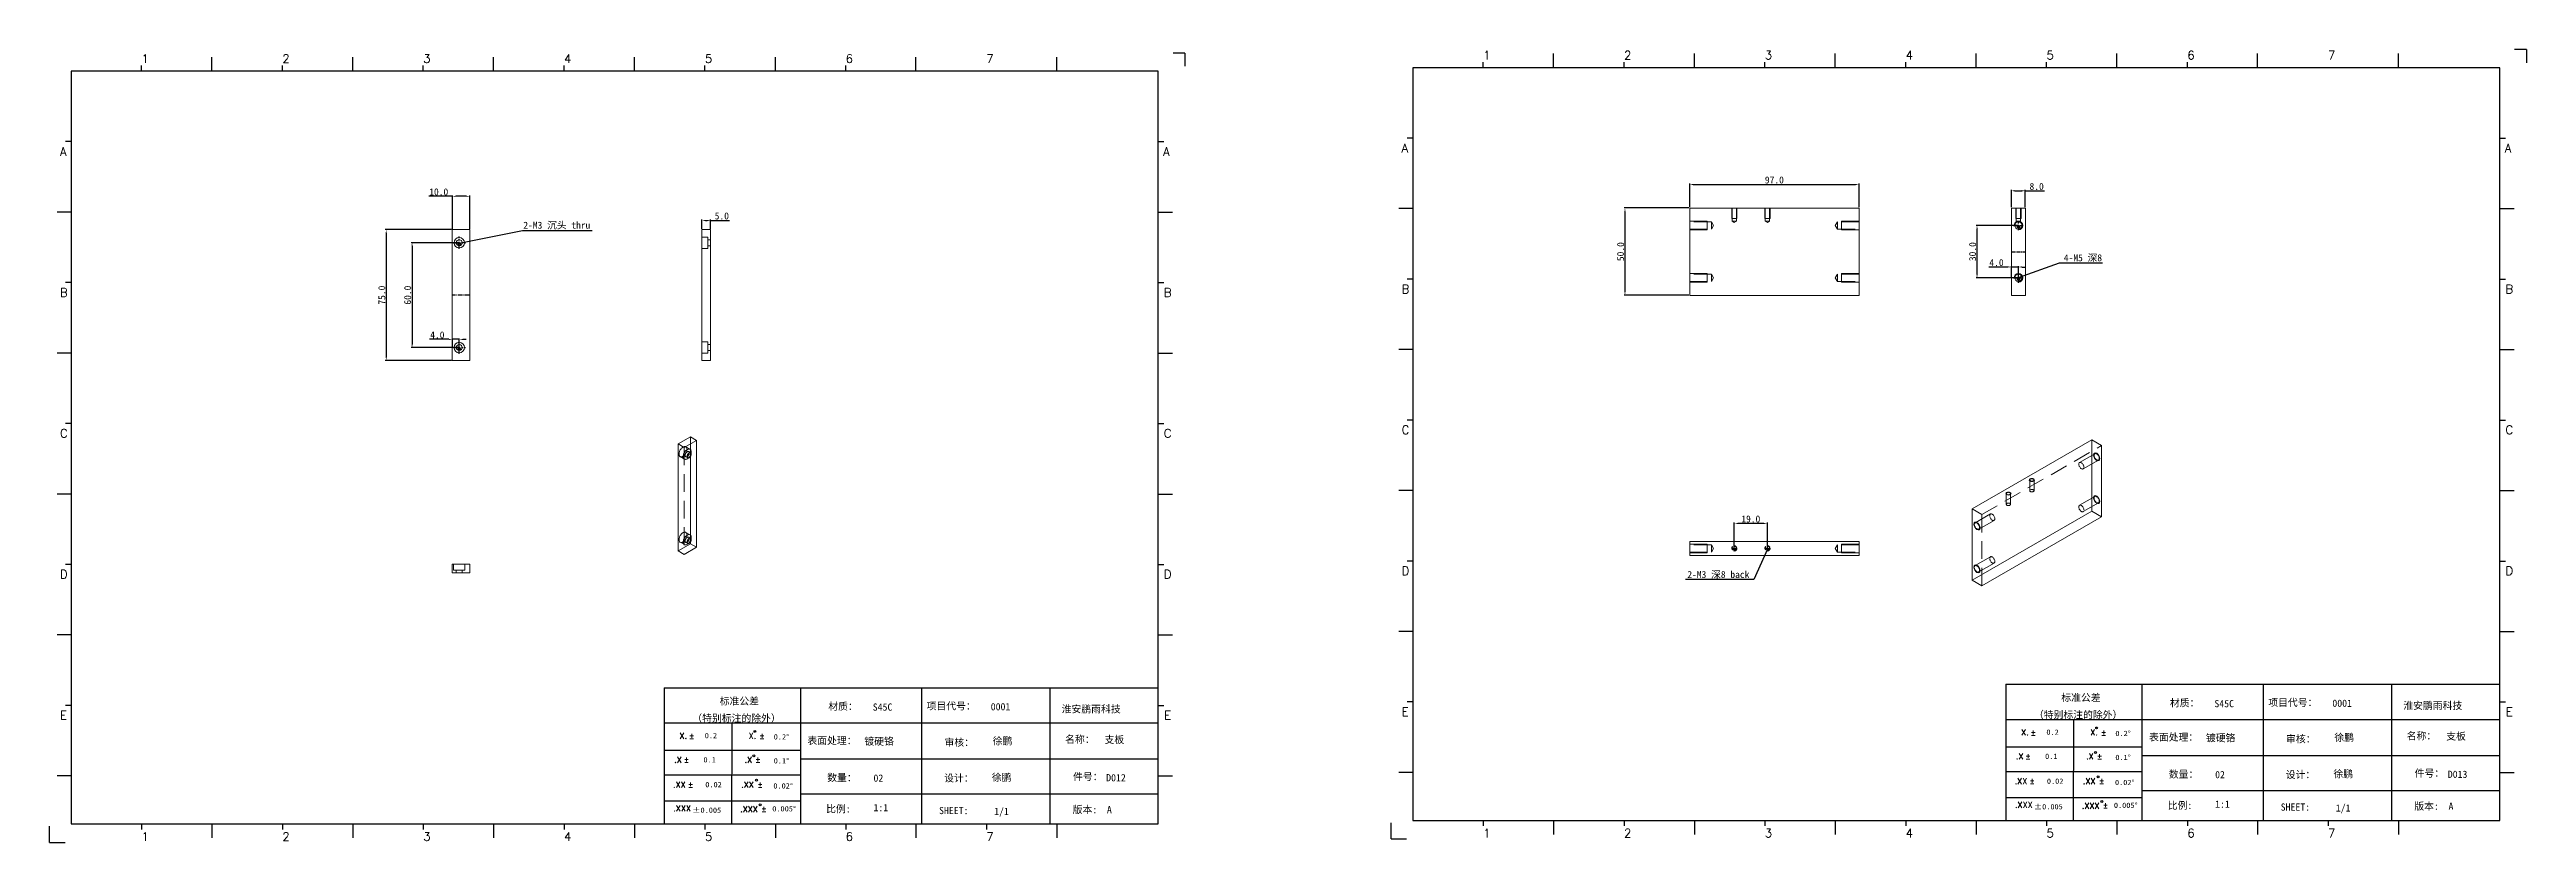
# Model space of a CAD drawing. Extents: x 83 to 30050, y -7164 to 695.
# Drawn here: x 20917 to 22336, y -3793 to -3339 of the extents above; entities that cross this region are included whole.
import ezdxf
from ezdxf.enums import TextEntityAlignment as Align

# ---------------------------------------------------------------- set-up
doc = ezdxf.new("R2010")
doc.units = 0
doc.header["$LTSCALE"] = 8
doc.header["$MEASUREMENT"] = 0
doc.header["$PDSIZE"] = 5
doc.linetypes.add('CENTER', pattern=[2, 1.25, -0.25, 0.25, -0.25])
doc.linetypes.add('HIDDEN', pattern=[1.905, 1.27, -0.635])
doc.layers.get('0').update_dxf_attribs({"linetype": 'CONTINUOUS'})
doc.layers.get('Defpoints').update_dxf_attribs({"linetype": 'CONTINUOUS'})
doc.layers.add('41', color=3, linetype='CONTINUOUS')
doc.layers.add('dim', color=82, linetype='CONTINUOUS', lineweight=9)
doc.layers.add('screw', color=33, linetype='CONTINUOUS', lineweight=13)
doc.styles.add('SIMPLEX', font='SIMPLEX')
doc.styles.get("Standard").update_dxf_attribs({"font": '', "height": 4})
doc.styles.add('TXT', font='txt.shx', dxfattribs={"bigfont": 'gbcbig.shx'})
doc.styles.get('Standard').set_extended_font_data('SimSun')
doc.dimstyles.new('ISO-25', dxfattribs={"dimtxt": 6, "dimasz": 2.5, "dimexe": 1.25, "dimexo": 0.625, "dimtad": 1, "dimdec": 1, "dimzin": 1, "dimdsep": 46, "dimtxsty": 'Standard', "dimcen": 2.5, "dimadec": 0, "dimazin": 0, "dimtm": 1e-09, "dimtfac": 1, "dimtdec": 1, "dimtmove": 0, "dimatfit": 3, "dimfxl": 1, "dimtolj": 1, "dimtzin": 0, "dimarcsym": 0})

# ---------------------------------------------------------------- blocks, each defined once
blk = doc.blocks.new('A$C0BB32EA6')
at = {"layer": '41'}
for p, q in [((615.6, 427.8), (12, 427.8)), ((12, 427.8), (12, 10.3)), ((51.1, 427.8), (51.1, 431)), ((90.2, 427.8), (90.2, 435.7)), ((129.3, 427.8), (129.3, 431)), ((129.3, 427.8), (129.3, 431)), ((129.3, 427.8), (129.3, 431)), ((168.4, 427.8), (168.4, 435.7)), ((168.4, 427.8), (168.4, 435.7)), ((168.4, 427.8), (168.4, 435.7)), ((207.5, 427.8), (207.5, 431)), ((207.5, 427.8), (207.5, 431)), ((246.6, 427.8), (246.6, 435.7)), ((246.6, 427.8), (246.6, 435.7)), ((285.7, 427.8), (285.7, 431)), ((324.8, 427.8), (324.8, 435.7)), ((363.9, 427.8), (363.9, 431)), ((403, 427.8), (403, 435.7)), ((442.1, 427.8), (442.1, 431)), ((481.1, 427.8), (481.1, 435.7)), ((559.3, 427.8), (559.3, 435.7)), ((615.6, 10.3), (615.6, 427.8)), ((12, 388.8), (8.9, 388.8)), ((615.6, 388.8), (618.8, 388.8)), ((12, 349.7), (4.2, 349.7)), ((615.6, 349.7), (623.5, 349.7)), ((12, 310.6), (8.9, 310.6)), ((615.6, 310.6), (618.8, 310.6)), ((12, 271.5), (4.2, 271.5)), ((615.6, 271.5), (623.5, 271.5)), ((12, 232.4), (8.9, 232.4)), ((615.6, 232.4), (618.8, 232.4)), ((12, 193.3), (4.2, 193.3)), ((615.6, 193.3), (623.5, 193.3)), ((12, 154.2), (8.9, 154.2)), ((615.6, 154.2), (618.8, 154.2)), ((12, 115.1), (4.2, 115.1)), ((615.6, 115.1), (623.5, 115.1)), ((341.3, 85.8), (615.6, 85.8)), ((341.3, 85.8), (341.3, 10.3)), ((416.9, 85.8), (416.9, 10.3)), ((484.2, 85.8), (484.2, 10.3)), ((555.4, 85.7), (555.4, 10.2)), ((12, 76), (8.9, 76)), ((615.6, 76), (618.8, 76)), ((615.6, 66.1), (341.3, 66.1)), ((378.9, 10), (379.1, 65.8)), ((341.3, 51.1), (416.9, 51.1)), ((615.6, 46.2), (416.9, 46.2)), ((12, 36.9), (4.2, 36.9)), ((341.3, 37.5), (401.1, 37.5)), ((341.3, 37.5), (416.9, 37.5)), ((615.6, 36.9), (623.5, 36.9)), ((341.3, 23), (401.9, 23)), ((341.3, 23), (401.9, 23)), ((341.3, 23), (401.9, 23)), ((341.3, 23), (401.9, 23)), ((341.3, 23), (401.9, 23)), ((341.3, 23), (416.9, 23)), ((615.6, 26.7), (416.9, 26.7)), ((12, 10.3), (615.6, 10.3)), ((51.1, 10.3), (51.1, 7.2)), ((90.2, 10.3), (90.2, 2.5)), ((129.3, 10.3), (129.3, 7.2)), ((168.4, 10.3), (168.4, 2.5)), ((207.5, 10.3), (207.5, 7.2)), ((246.6, 10.3), (246.6, 2.5)), ((285.7, 10.3), (285.7, 7.2)), ((324.8, 10.3), (324.8, 2.5)), ((326.3, 10.3), (401.9, 10.3)), ((363.9, 10.3), (363.9, 7.2)), ((403, 10.3), (403, 2.5)), ((442.1, 10.3), (442.1, 7.2)), ((481.1, 10.3), (481.1, 2.5)), ((520.2, 10.3), (520.2, 7.2)), ((559.3, 10.3), (559.3, 2.5))]:
    blk.add_line(p, q, dxfattribs=at)
at = {"layer": '41', "linetype": 'Continuous'}
for p, q in [((630.4, 437.9), (623.8, 437.9)), ((630.4, 437.9), (630.4, 430.6)), ((0, 0), (0, 9)), ((0, 0), (8.6, 0))]:
    blk.add_line(p, q, dxfattribs=at)
at = {"layer": '41'}
for centre in [(391.7, 61.6), (391.1, 48), (392.5, 34.5), (394.6, 20.8)]:
    blk.add_circle(centre, 0.516, dxfattribs=at)
at = {"layer": '41', "style": 'SIMPLEX'}
for s, height, p in [('1', 4.69, (51.1, 432.5)), ('2', 4.69, (129.3, 432.5)), ('3', 4.69, (207.5, 432.5)), ('4', 4.69, (285.7, 432.5)), ('5', 4.69, (363.9, 432.5)), ('6', 4.69, (442.1, 432.5)), ('7', 4.69, (520.2, 432.5)), ('A', 4.75, (5.8, 380.9)), ('A', 4.75, (618.3, 380.9)), ('B', 4.75, (5.8, 302.7)), ('B', 4.75, (618.7, 302.7)), ('C', 4.75, (5.8, 224.6)), ('C', 4.75, (618.7, 224.6)), ('D', 4.75, (5.8, 146.4)), ('D', 4.75, (618.7, 146.4)), ('E', 4.75, (5.8, 68.2)), ('E', 4.75, (618.9, 68.2)), ('X.', 3.28, (349.8, 57.5)), ('%%p', 3.28, (355, 57.4)), ('X.', 3.28, (388.2, 57.5)), ('%%p', 3.28, (394.1, 57.4)), ('.X', 3.28, (346.9, 44.2)), ('%%p', 3.28, (352.1, 44.3)), ('.X', 3.28, (385.9, 44.2)), ('%%p', 3.28, (391.8, 44.3)), ('.XX', 3.28, (346.2, 30.4)), ('%%p', 3.28, (354.4, 30.5)), ('.XX', 3.28, (384.1, 30.4)), ('%%p', 3.28, (393, 30.5)), ('.XXX', 3.28, (383.5, 16.8)), ('%%p', 3.28, (395.1, 17)), ('1', 4.69, (51.1, 0.9)), ('2', 4.69, (129.3, 0.9)), ('3', 4.69, (207.5, 0.9)), ('4', 4.69, (285.7, 0.9)), ('5', 4.69, (363.9, 0.9)), ('6', 4.69, (442.1, 0.9)), ('7', 4.69, (520.2, 0.9))]:
    blk.add_text(s, height=height, dxfattribs=at).set_placement(p)
at = {"layer": '41', "linetype": 'Continuous'}
for s, p in [('（特别标注的除外）', (356.9, 66.9)), ('标准公差', (372.1, 76.4)), ('材质：', (432.4, 73.5)), ('项目代号：', (487, 73.7)), ('淮安鹏雨科技', (562, 72)), ('表面处理：', (420.8, 54.5)), ('审核：', (496.9, 53.5)), ('名称：', (563.9, 55.2)), ('数量：', (431.8, 33.9)), ('设计：', (496.7, 33.7)), ('件号：', (568.3, 34.5)), ('比例:', (431.2, 16.6)), ('SHEET:', (493.9, 15.7)), ('1/1', (524.5, 15.2)), ('版本:', (568.1, 16.2))]:
    blk.add_text(s, height=4, dxfattribs=at).set_placement(p)
at = {"layer": '41'}
for s, p in [('0.2', (363.8, 57.8)), ('0.2%%D', (402.1, 57.1)), ('0.1', (363.1, 44.4)), ('0.1%%D', (402.1, 43.8)), ('0.02', (364.1, 30.6)), ('0.02%%D', (401.9, 29.9)), ('0.005%%D', (401.3, 17.2))]:
    blk.add_text(s, height=2.93, dxfattribs=at).set_placement(p)
at = {"layer": '41', "style": 'SIMPLEX'}
blk.add_text('.XXX', height=3.28, dxfattribs=at).set_placement((351.3, 18.9), align=Align.MIDDLE_CENTER)
at = {"layer": '41'}
blk.add_text('%%P0.005', height=2.93, dxfattribs=at).set_placement((364.9, 17.9), align=Align.MIDDLE_CENTER)
at = {"layer": '41', "linetype": 'Continuous'}
for tag, p in [('材质', (457.1, 73.1)), ('代号', (522.6, 73.3)), ('表面处理', (452.4, 54.1)), ('审核', (523.7, 54.3)), ('名称', (585.8, 55)), ('数量', (457.5, 33.7)), ('设计', (523.2, 34.1)), ('件号', (586.7, 33.9)), ('比例', (457.5, 17.3)), ('版本', (587.1, 16.2))]:
    blk.add_attdef(tag, p, '', height=4, dxfattribs=at)
blk = doc.blocks.new('screw_m3_h')
at = {"layer": 'screw', "color": 1, "linetype": 'CENTER', "ltscale": 0.381}
for p, q in [((-3.3, 0), (3.3, 0)), ((0, -3.3), (0, 3.3))]:
    blk.add_line(p, q, dxfattribs=at)
at = {"layer": 'screw', "color": 33, "linetype": 'Continuous'}
for radius in [3, 1.7]:
    blk.add_circle((0, 0), radius, dxfattribs=at)
at = {"layer": 'screw', "color": 6, "linetype": 'Continuous', "style": 'TXT'}
blk.add_text('M3', height=0.9, dxfattribs=at).set_placement((-0.78, -1.2))
blk = doc.blocks.new('*D1080')
at = {"layer": 'Defpoints', "color": 0}
for p in [(21151.5, -3449.6), (21124.4, -3509.6), (21151.5, -3509.6)]:
    blk.add_point(p, dxfattribs=at)
at = {"layer": 'dim', "color": 0, "lineweight": -2}
for p, q in [((21151, -3449.6), (21123.9, -3449.6)), ((21124.4, -3451.6), (21124.4, -3507.6)), ((21151, -3509.6), (21123.9, -3509.6))]:
    blk.add_line(p, q, dxfattribs=at)
at = {"layer": 'dim', "color": 0}
for points in [[(21124.1, -3451.6), (21124.8, -3451.6), (21124.4, -3449.6)], [(21124.1, -3507.6), (21124.8, -3507.6), (21124.4, -3509.6)]]:
    blk.add_solid(points, dxfattribs=at)
at = {"layer": 'dim', "color": 0, "insert": (21121.9, -3479.6), "char_height": 4, "attachment_point": 5, "rotation": 90}
blk.add_mtext('\\A1;60.0', dxfattribs=at)
blk = doc.blocks.new('*D1081')
at = {"layer": 'Defpoints', "color": 0}
for p in [(21147.5, -3442.1), (21109.6, -3517.1), (21147.5, -3517.1)]:
    blk.add_point(p, dxfattribs=at)
at = {"layer": 'dim', "color": 0, "lineweight": -2}
for p, q in [((21147, -3442.1), (21109.1, -3442.1)), ((21109.6, -3444.1), (21109.6, -3515.1)), ((21147, -3517.1), (21109.1, -3517.1))]:
    blk.add_line(p, q, dxfattribs=at)
at = {"layer": 'dim', "color": 0}
for points in [[(21109.3, -3444.1), (21109.9, -3444.1), (21109.6, -3442.1)], [(21109.3, -3515.1), (21109.9, -3515.1), (21109.6, -3517.1)]]:
    blk.add_solid(points, dxfattribs=at)
at = {"layer": 'dim', "color": 0, "insert": (21107.1, -3479.6), "char_height": 4, "attachment_point": 5, "rotation": 90}
blk.add_mtext('\\A1;75.0', dxfattribs=at)
blk = doc.blocks.new('*D1083')
at = {"layer": 'Defpoints', "color": 0}
for p in [(21147.5, -3423), (21147.5, -3442.1), (21157.5, -3442.1)]:
    blk.add_point(p, dxfattribs=at)
at = {"layer": 'dim', "color": 0, "lineweight": -2}
for p, q in [((21147.5, -3423), (21134, -3423)), ((21147.5, -3441.6), (21147.5, -3422.5)), ((21155.5, -3423), (21149.5, -3423)), ((21157.5, -3441.6), (21157.5, -3422.5))]:
    blk.add_line(p, q, dxfattribs=at)
at = {"layer": 'dim', "color": 0}
for points in [[(21149.5, -3422.7), (21149.5, -3423.3), (21147.5, -3423)], [(21155.5, -3422.7), (21155.5, -3423.3), (21157.5, -3423)]]:
    blk.add_solid(points, dxfattribs=at)
at = {"layer": 'dim', "color": 0, "insert": (21139.7, -3420.5), "char_height": 4, "attachment_point": 5}
blk.add_mtext('\\A1;10.0', dxfattribs=at)
blk = doc.blocks.new('*D1084')
at = {"layer": 'Defpoints', "color": 0}
for p in [(21290.5, -3442.1), (21295.5, -3436.8), (21295.5, -3442.1)]:
    blk.add_point(p, dxfattribs=at)
at = {"layer": 'dim', "color": 0, "lineweight": -2}
for p, q in [((21290.5, -3441.6), (21290.5, -3436.3)), ((21292.5, -3436.8), (21293.5, -3436.8)), ((21295.5, -3441.6), (21295.5, -3436.3)), ((21295.5, -3436.8), (21306.4, -3436.8))]:
    blk.add_line(p, q, dxfattribs=at)
at = {"layer": 'dim', "color": 0}
for points in [[(21292.5, -3436.5), (21292.5, -3437.2), (21290.5, -3436.8)], [(21293.5, -3436.5), (21293.5, -3437.2), (21295.5, -3436.8)]]:
    blk.add_solid(points, dxfattribs=at)
at = {"layer": 'dim', "color": 0, "insert": (21301.9, -3434.3), "char_height": 4, "attachment_point": 5}
blk.add_mtext('\\A1;5.0', dxfattribs=at)
blk = doc.blocks.new('*D1085')
at = {"layer": 'Defpoints', "color": 0}
for p in [(21953.5, -3416.2), (21856.5, -3429.7), (21953.5, -3429.7)]:
    blk.add_point(p, dxfattribs=at)
at = {"layer": 'dim', "color": 0, "lineweight": -2}
for p, q in [((21856.5, -3429.2), (21856.5, -3415.7)), ((21858.5, -3416.2), (21951.5, -3416.2)), ((21953.5, -3429.2), (21953.5, -3415.7))]:
    blk.add_line(p, q, dxfattribs=at)
at = {"layer": 'dim', "color": 0}
for points in [[(21858.5, -3415.9), (21858.5, -3416.6), (21856.5, -3416.2)], [(21951.5, -3415.9), (21951.5, -3416.6), (21953.5, -3416.2)]]:
    blk.add_solid(points, dxfattribs=at)
at = {"layer": 'dim', "color": 0, "insert": (21905, -3413.7), "char_height": 4, "attachment_point": 5}
blk.add_mtext('\\A1;97.0', dxfattribs=at)
blk = doc.blocks.new('*D1086')
at = {"layer": 'Defpoints', "color": 0}
for p in [(21856.5, -3429.7), (21819.4, -3479.7), (21856.5, -3479.7)]:
    blk.add_point(p, dxfattribs=at)
at = {"layer": 'dim', "color": 0, "lineweight": -2}
for p, q in [((21856, -3429.7), (21818.9, -3429.7)), ((21819.4, -3431.7), (21819.4, -3477.7)), ((21856, -3479.7), (21818.9, -3479.7))]:
    blk.add_line(p, q, dxfattribs=at)
at = {"layer": 'dim', "color": 0}
for points in [[(21819.1, -3431.7), (21819.7, -3431.7), (21819.4, -3429.7)], [(21819.1, -3477.7), (21819.7, -3477.7), (21819.4, -3479.7)]]:
    blk.add_solid(points, dxfattribs=at)
at = {"layer": 'dim', "color": 0, "insert": (21816.9, -3454.7), "char_height": 4, "attachment_point": 5, "rotation": 90}
blk.add_mtext('\\A1;50.0', dxfattribs=at)
blk = doc.blocks.new('*D1087')
at = {"layer": 'Defpoints', "color": 0}
for p in [(22048.8, -3419.9), (22040.8, -3429.7), (22048.8, -3429.7)]:
    blk.add_point(p, dxfattribs=at)
at = {"layer": 'dim', "color": 0, "lineweight": -2}
for p, q in [((22040.8, -3429.2), (22040.8, -3419.4)), ((22042.8, -3419.9), (22046.8, -3419.9)), ((22048.8, -3429.2), (22048.8, -3419.4)), ((22048.8, -3419.9), (22059.8, -3419.9))]:
    blk.add_line(p, q, dxfattribs=at)
at = {"layer": 'dim', "color": 0}
for points in [[(22042.8, -3419.5), (22042.8, -3420.2), (22040.8, -3419.9)], [(22046.8, -3419.5), (22046.8, -3420.2), (22048.8, -3419.9)]]:
    blk.add_solid(points, dxfattribs=at)
at = {"layer": 'dim', "color": 0, "insert": (22055.3, -3417.4), "char_height": 4, "attachment_point": 5}
blk.add_mtext('\\A1;8.0', dxfattribs=at)
blk = doc.blocks.new('*D1088')
at = {"layer": 'Defpoints', "color": 0}
for p in [(22044.8, -3439.7), (22021.1, -3469.7), (22044.8, -3469.7)]:
    blk.add_point(p, dxfattribs=at)
at = {"layer": 'dim', "color": 0, "lineweight": -2}
for p, q in [((22044.3, -3439.7), (22020.6, -3439.7)), ((22021.1, -3441.7), (22021.1, -3467.7)), ((22044.3, -3469.7), (22020.6, -3469.7))]:
    blk.add_line(p, q, dxfattribs=at)
at = {"layer": 'dim', "color": 0}
for points in [[(22020.8, -3441.7), (22021.5, -3441.7), (22021.1, -3439.7)], [(22020.8, -3467.7), (22021.5, -3467.7), (22021.1, -3469.7)]]:
    blk.add_solid(points, dxfattribs=at)
at = {"layer": 'dim', "color": 0, "insert": (22018.6, -3454.7), "char_height": 4, "attachment_point": 5, "rotation": 90}
blk.add_mtext('\\A1;30.0', dxfattribs=at)
blk = doc.blocks.new('screw_m5_l')
at = {"layer": 'screw', "color": 1, "linetype": 'CENTER', "ltscale": 0.3175}
for p, q in [((-2.75, 0), (2.75, 0)), ((0, -2.75), (0, 2.75))]:
    blk.add_line(p, q, dxfattribs=at)
at = {"layer": 'screw', "color": 33, "linetype": 'Continuous'}
blk.add_circle((0, 0), 2.1, dxfattribs=at)
at = {"layer": 'screw', "color": 92, "linetype": 'Continuous'}
blk.add_arc((0, 0), 2.5, 270, 180, dxfattribs=at)
at = {"layer": 'screw', "color": 6, "linetype": 'Continuous', "style": 'TXT'}
blk.add_text('M5', height=1, dxfattribs=at).set_placement((-0.85, -1.25))
blk = doc.blocks.new('screw_m3_g')
at = {"layer": 'screw', "color": 1, "linetype": 'CENTER', "ltscale": 0.1905}
for p, q in [((-1.65, 0), (1.65, 0)), ((0, -1.65), (0, 1.65))]:
    blk.add_line(p, q, dxfattribs=at)
at = {"layer": 'screw', "color": 33, "linetype": 'HIDDEN', "ltscale": 0.1905}
blk.add_circle((0, 0), 1.25, dxfattribs=at)
at = {"layer": 'screw', "color": 92, "linetype": 'HIDDEN', "ltscale": 0.1905}
blk.add_arc((0, 0), 1.5, 270, 180, dxfattribs=at)
at = {"layer": 'screw', "color": 6, "style": 'TXT'}
blk.add_text('M3', height=0.6, dxfattribs=at).set_placement((-0.51, -0.75))
blk = doc.blocks.new('*D1093')
at = {"layer": 'Defpoints', "color": 0}
for p in [(21882, -3610.3), (21882, -3624.6), (21901, -3624.6)]:
    blk.add_point(p, dxfattribs=at)
at = {"layer": 'dim', "color": 0, "lineweight": -2}
for p, q in [((21882, -3624.1), (21882, -3609.8)), ((21899, -3610.3), (21884, -3610.3)), ((21901, -3624.1), (21901, -3609.8))]:
    blk.add_line(p, q, dxfattribs=at)
at = {"layer": 'dim', "color": 0}
for points in [[(21884, -3610), (21884, -3610.6), (21882, -3610.3)], [(21899, -3610), (21899, -3610.6), (21901, -3610.3)]]:
    blk.add_solid(points, dxfattribs=at)
at = {"layer": 'dim', "color": 0, "insert": (21891.5, -3607.8), "char_height": 4, "attachment_point": 5}
blk.add_mtext('\\A1;19.0', dxfattribs=at)
blk = doc.blocks.new('*D1399')
at = {"layer": 'Defpoints', "color": 0}
for p in [(22040.8, -3463.5), (22040.8, -3469.7), (22044.8, -3469.7)]:
    blk.add_point(p, dxfattribs=at)
at = {"layer": 'dim', "color": 0, "lineweight": -2}
for p, q in [((22040.8, -3469.2), (22040.8, -3463)), ((22044.8, -3469.2), (22044.8, -3463)), ((22038.8, -3463.5), (22027.8, -3463.5)), ((22044.8, -3463.5), (22040.8, -3463.5)), ((22046.8, -3463.5), (22048.8, -3463.5))]:
    blk.add_line(p, q, dxfattribs=at)
at = {"layer": 'dim', "color": 0}
for points in [[(22038.8, -3463.1), (22038.8, -3463.8), (22040.8, -3463.5)], [(22046.8, -3463.1), (22046.8, -3463.8), (22044.8, -3463.5)]]:
    blk.add_solid(points, dxfattribs=at)
at = {"layer": 'dim', "color": 0, "insert": (22032.3, -3461), "char_height": 4, "attachment_point": 5}
blk.add_mtext('\\A1;4.0', dxfattribs=at)
blk = doc.blocks.new('*D1400')
at = {"layer": 'Defpoints', "color": 0}
for p in [(21147.5, -3504.9), (21147.5, -3509.6), (21151.5, -3509.6)]:
    blk.add_point(p, dxfattribs=at)
at = {"layer": 'dim', "color": 0, "lineweight": -2}
for p, q in [((21145.5, -3504.9), (21134.4, -3504.9)), ((21147.5, -3509.1), (21147.5, -3504.4)), ((21151.5, -3504.9), (21147.5, -3504.9)), ((21151.5, -3509.1), (21151.5, -3504.4)), ((21153.5, -3504.9), (21155.5, -3504.9))]:
    blk.add_line(p, q, dxfattribs=at)
at = {"layer": 'dim', "color": 0}
for points in [[(21145.5, -3504.6), (21145.5, -3505.3), (21147.5, -3504.9)], [(21153.5, -3504.6), (21153.5, -3505.3), (21151.5, -3504.9)]]:
    blk.add_solid(points, dxfattribs=at)
at = {"layer": 'dim', "color": 0, "insert": (21138.9, -3502.4), "char_height": 4, "attachment_point": 5}
blk.add_mtext('\\A1;4.0', dxfattribs=at)

msp = doc.modelspace()

# ---------------------------------------------------------------- linework, layer by layer
at = {"color": 7, "linetype": 'Continuous', "lineweight": 15}
for p, q in [((21856.548, -3429.725), (21953.548, -3429.725)), ((21856.548, -3479.725), (21856.548, -3429.725)), ((21953.548, -3479.725), (21953.548, -3429.725)), ((22040.824, -3479.725), (22040.824, -3429.725)), ((22040.824, -3429.725), (22048.824, -3429.725)), ((22048.824, -3429.725), (22048.824, -3479.725)), ((21157.457, -3442.112), (21147.457, -3442.112)), ((21147.457, -3442.112), (21147.457, -3517.112)), ((21157.457, -3517.112), (21157.457, -3442.112)), ((21290.455, -3517.112), (21290.455, -3442.112)), ((21290.455, -3442.112), (21295.455, -3442.112)), ((21295.455, -3517.112), (21295.455, -3442.112)), ((21856.548, -3479.725), (21953.548, -3479.725)), ((22048.824, -3479.725), (22040.824, -3479.725)), ((21147.457, -3517.112), (21157.457, -3517.112)), ((21290.455, -3517.112), (21295.455, -3517.112)), ((21283.913, -3560.693), (21276.842, -3564.775)), ((21283.913, -3621.934), (21283.913, -3560.693)), ((21283.913, -3560.693), (21287.449, -3562.734)), ((21276.842, -3564.775), (21276.842, -3626.016)), ((21287.449, -3623.975), (21287.449, -3562.734)), ((22018.262, -3601.984), (22086.851, -3562.388)), ((22086.851, -3603.215), (22086.851, -3562.388)), ((22086.851, -3562.388), (22092.508, -3565.654)), ((22092.508, -3565.654), (22092.508, -3606.481)), ((22018.262, -3642.811), (22018.262, -3601.984)), ((22018.262, -3642.811), (22086.851, -3603.215)), ((22092.508, -3606.481), (22086.851, -3603.215)), ((22023.919, -3646.077), (22092.508, -3606.481)), ((21276.842, -3626.016), (21283.913, -3621.934)), ((21276.842, -3626.016), (21280.378, -3628.057)), ((21280.378, -3628.057), (21287.449, -3623.975)), ((21283.913, -3621.934), (21287.449, -3623.975)), ((21856.548, -3628.59), (21856.548, -3620.59)), ((21856.548, -3620.59), (21953.548, -3620.59)), ((21856.548, -3628.59), (21953.548, -3628.59)), ((21953.548, -3628.59), (21953.548, -3620.59)), ((21147.457, -3633.569), (21157.457, -3633.569)), ((21147.457, -3633.569), (21147.457, -3638.569)), ((21147.457, -3638.569), (21157.457, -3638.569)), ((21157.457, -3633.569), (21157.457, -3638.569)), ((22023.919, -3646.077), (22018.262, -3642.811))]:
    msp.add_line(p, q, dxfattribs=at)
at = {"color": 7, "linetype": 'Continuous', "lineweight": 0}
for p, q in [((21880.548, -3429.725), (21880.548, -3435.725)), ((21883.548, -3429.725), (21883.548, -3435.725)), ((21899.548, -3429.725), (21899.548, -3435.725)), ((21902.548, -3429.725), (21902.548, -3435.725)), ((22043.324, -3429.725), (22043.324, -3435.725)), ((22043.324, -3429.725), (22043.324, -3435.725)), ((22046.324, -3429.725), (22046.324, -3435.725)), ((22046.324, -3429.725), (22046.324, -3435.725)), ((21856.548, -3437.225), (21866.548, -3437.225)), ((21856.548, -3442.225), (21866.548, -3442.225)), ((21953.548, -3437.225), (21943.548, -3437.225)), ((21953.548, -3442.225), (21943.548, -3442.225)), ((21856.548, -3467.225), (21866.548, -3467.225)), ((21856.548, -3472.225), (21866.548, -3472.225)), ((21953.548, -3467.225), (21943.548, -3467.225)), ((21953.548, -3472.225), (21943.548, -3472.225)), ((21856.548, -3622.09), (21866.548, -3622.09)), ((21856.548, -3622.09), (21866.548, -3622.09)), ((21856.548, -3627.09), (21866.548, -3627.09)), ((21856.548, -3627.09), (21866.548, -3627.09)), ((21953.548, -3622.09), (21943.548, -3622.09)), ((21953.548, -3622.09), (21943.548, -3622.09)), ((21953.548, -3627.09), (21943.548, -3627.09)), ((21953.548, -3627.09), (21943.548, -3627.09))]:
    msp.add_line(p, q, dxfattribs=at)
at = {"color": 7, "linetype": 'HIDDEN', "lineweight": 0}
for p, q in [((21880.798, -3429.725), (21880.798, -3437.225)), ((21883.298, -3437.225), (21883.298, -3429.725)), ((21899.798, -3429.725), (21899.798, -3437.225)), ((21902.298, -3437.225), (21902.298, -3429.725)), ((22043.574, -3429.725), (22043.574, -3437.225)), ((22046.074, -3437.225), (22046.074, -3429.725)), ((21293.855, -3446.362), (21290.455, -3446.362)), ((21293.855, -3449.612), (21293.855, -3446.362)), ((21295.455, -3447.912), (21293.855, -3447.912)), ((21868.948, -3437.625), (21856.548, -3437.625)), ((21856.548, -3441.825), (21868.948, -3441.825)), ((21866.548, -3442.225), (21866.548, -3437.225)), ((21868.948, -3439.725), (21868.948, -3437.625)), ((21870.21, -3439.725), (21868.948, -3437.625)), ((21868.948, -3441.825), (21868.948, -3439.725)), ((21868.948, -3441.825), (21870.21, -3439.725)), ((21880.548, -3435.725), (21883.548, -3435.725)), ((21880.798, -3437.225), (21883.298, -3437.225)), ((21880.798, -3437.225), (21882.048, -3437.977)), ((21882.048, -3437.977), (21883.298, -3437.225)), ((21899.548, -3435.725), (21902.548, -3435.725)), ((21899.798, -3437.225), (21902.298, -3437.225)), ((21899.798, -3437.225), (21901.048, -3437.977)), ((21901.048, -3437.977), (21902.298, -3437.225)), ((21941.148, -3437.625), (21939.886, -3439.725)), ((21939.886, -3439.725), (21941.148, -3441.825)), ((21941.148, -3437.625), (21941.148, -3441.825)), ((21953.548, -3437.625), (21941.148, -3437.625)), ((21941.148, -3441.825), (21953.548, -3441.825)), ((21943.548, -3437.225), (21943.548, -3442.225)), ((22043.324, -3435.725), (22046.324, -3435.725)), ((22043.324, -3435.725), (22046.324, -3435.725)), ((22043.574, -3437.225), (22046.074, -3437.225)), ((22043.574, -3437.225), (22044.824, -3437.977)), ((22044.824, -3437.977), (22046.074, -3437.225)), ((21290.455, -3452.862), (21293.855, -3452.862)), ((21293.855, -3452.862), (21293.855, -3449.612)), ((21293.855, -3451.312), (21295.455, -3451.312)), ((21868.948, -3467.625), (21856.548, -3467.625)), ((21856.548, -3471.825), (21868.948, -3471.825)), ((21866.548, -3472.225), (21866.548, -3467.225)), ((21868.948, -3469.725), (21868.948, -3467.625)), ((21870.21, -3469.725), (21868.948, -3467.625)), ((21868.948, -3471.825), (21868.948, -3469.725)), ((21868.948, -3471.825), (21870.21, -3469.725)), ((21941.148, -3467.625), (21939.886, -3469.725)), ((21939.886, -3469.725), (21941.148, -3471.825)), ((21941.148, -3467.625), (21941.148, -3471.825)), ((21953.548, -3467.625), (21941.148, -3467.625)), ((21941.148, -3471.825), (21953.548, -3471.825)), ((21943.548, -3467.225), (21943.548, -3472.225)), ((21293.855, -3506.362), (21290.455, -3506.362)), ((21290.455, -3512.862), (21293.855, -3512.862)), ((21293.855, -3509.612), (21293.855, -3506.362)), ((21295.455, -3507.912), (21293.855, -3507.912)), ((21293.855, -3512.862), (21293.855, -3509.612)), ((21293.855, -3511.312), (21295.455, -3511.312)), ((21276.842, -3564.775), (21280.378, -3566.816)), ((21278.046, -3572.081), (21280.45, -3573.469)), ((21287.449, -3562.734), (21280.378, -3566.816)), ((21280.378, -3566.816), (21280.378, -3628.057)), ((21281.225, -3572.126), (21282.356, -3572.78)), ((21283.7, -3567.84), (21281.295, -3566.452)), ((21284.056, -3569.835), (21282.925, -3569.182)), ((22023.919, -3605.25), (22092.508, -3565.654)), ((22088.63, -3570.368), (22079.861, -3575.429)), ((22081.961, -3579.067), (22090.729, -3574.005)), ((22051.306, -3585.452), (22051.306, -3591.576)), ((22053.806, -3591.576), (22053.806, -3585.452)), ((22018.262, -3601.984), (22023.919, -3605.25)), ((22028.808, -3604.902), (22020.04, -3609.963)), ((22037.871, -3593.208), (22037.871, -3599.332)), ((22040.371, -3599.332), (22040.371, -3593.208)), ((22088.63, -3594.864), (22079.861, -3599.926)), ((22081.961, -3603.563), (22090.729, -3598.501)), ((21283.7, -3616.832), (21281.295, -3615.444)), ((21284.056, -3618.827), (21282.925, -3618.174)), ((22022.14, -3613.601), (22030.908, -3608.539)), ((22023.919, -3605.25), (22023.919, -3646.077)), ((21278.046, -3621.073), (21280.45, -3622.461)), ((21281.225, -3621.119), (21282.356, -3621.772)), ((21868.948, -3622.49), (21856.548, -3622.49)), ((21856.548, -3626.69), (21868.948, -3626.69)), ((21866.548, -3627.09), (21866.548, -3622.09)), ((21866.548, -3627.09), (21866.548, -3622.09)), ((21868.948, -3626.69), (21868.948, -3622.49)), ((21870.21, -3624.59), (21868.948, -3622.49)), ((21868.948, -3626.69), (21870.21, -3624.59)), ((21941.148, -3622.49), (21939.886, -3624.59)), ((21939.886, -3624.59), (21941.148, -3626.69)), ((21941.148, -3622.49), (21941.148, -3626.69)), ((21953.548, -3622.49), (21941.148, -3622.49)), ((21941.148, -3626.69), (21953.548, -3626.69)), ((21943.548, -3622.09), (21943.548, -3627.09)), ((21943.548, -3622.09), (21943.548, -3627.09)), ((22028.808, -3629.398), (22020.04, -3634.46)), ((22022.14, -3638.097), (22030.908, -3633.035)), ((21148.207, -3633.569), (21148.207, -3636.969)), ((21148.207, -3636.969), (21154.707, -3636.969)), ((21149.757, -3636.969), (21149.757, -3638.569)), ((21153.157, -3638.569), (21153.157, -3636.969)), ((21154.707, -3636.969), (21154.707, -3633.569))]:
    msp.add_line(p, q, dxfattribs=at)
at = {"color": 1, "linetype": 'CENTER', "ltscale": 0.41275}
for p, q in [((21151.457, -3453.187), (21151.457, -3446.037)), ((21147.882, -3449.612), (21155.032, -3449.612)), ((21147.882, -3509.612), (21155.032, -3509.612)), ((21151.457, -3513.187), (21151.457, -3506.037))]:
    msp.add_line(p, q, dxfattribs=at)
at = {"color": 1, "linetype": 'CENTER', "ltscale": 0.3175}
for p, q in [((22042.074, -3439.725), (22047.574, -3439.725)), ((22044.824, -3442.475), (22044.824, -3436.975)), ((22042.074, -3469.725), (22047.574, -3469.725)), ((22044.824, -3472.475), (22044.824, -3466.975))]:
    msp.add_line(p, q, dxfattribs=at)
at = {"color": 1, "linetype": 'CENTER', "ltscale": 0.2032}
msp.add_line((22040.824, -3454.725), (22048.824, -3454.725), dxfattribs=at)
at = {"color": 1, "linetype": 'CENTER', "ltscale": 0.254}
msp.add_line((21157.457, -3479.612), (21147.457, -3479.612), dxfattribs=at)
at = {"color": 1, "linetype": 'CENTER', "ltscale": 0.1905}
for p, q in [((21880.398, -3624.59), (21883.698, -3624.59)), ((21882.048, -3626.24), (21882.048, -3622.94)), ((21899.398, -3624.59), (21902.698, -3624.59)), ((21901.048, -3626.24), (21901.048, -3622.94))]:
    msp.add_line(p, q, dxfattribs=at)
at = {"color": 7, "linetype": 'Continuous', "lineweight": 15, "flags": 128}
for points in [[(21281.969, -3567.94), (21281.95, -3567.611), (21281.894, -3567.31), (21281.801, -3567.041), (21281.673, -3566.808), (21281.512, -3566.616), (21281.321, -3566.467), (21281.103, -3566.364), (21280.862, -3566.309), (21280.601, -3566.303), (21280.324, -3566.345), (21280.037, -3566.435), (21279.744, -3566.571), (21279.45, -3566.752), (21279.159, -3566.974), (21278.877, -3567.234), (21278.608, -3567.527), (21278.356, -3567.849), (21278.126, -3568.194), (21277.921, -3568.556), (21277.745, -3568.93), (21277.6, -3569.31), (21277.49, -3569.689), (21277.415, -3570.061), (21277.377, -3570.42), (21277.377, -3570.76), (21277.415, -3571.076), (21277.49, -3571.362), (21277.6, -3571.613), (21277.745, -3571.826), (21277.921, -3571.997), (21278.126, -3572.123), (21278.356, -3572.202), (21278.608, -3572.233), (21278.877, -3572.215), (21279.159, -3572.149), (21279.45, -3572.035), (21279.744, -3571.876), (21280.037, -3571.674), (21280.324, -3571.433), (21280.601, -3571.156), (21280.862, -3570.848), (21281.103, -3570.514), (21281.321, -3570.159), (21281.512, -3569.79), (21281.673, -3569.413), (21281.801, -3569.032), (21281.894, -3568.656), (21281.95, -3568.29), (21281.969, -3567.94)], [(22091.164, -3573.044), (22091.138, -3572.704), (22091.058, -3572.345), (22090.929, -3571.98), (22090.754, -3571.623), (22090.541, -3571.287), (22090.296, -3570.983), (22090.03, -3570.722), (22089.75, -3570.514), (22089.468, -3570.367), (22089.194, -3570.286), (22088.937, -3570.273), (22088.707, -3570.329), (22088.512, -3570.453), (22088.36, -3570.639), (22088.255, -3570.881), (22088.201, -3571.17), (22088.201, -3571.496), (22088.255, -3571.847), (22088.36, -3572.21), (22088.512, -3572.572), (22088.707, -3572.921), (22088.937, -3573.243), (22089.194, -3573.526), (22089.468, -3573.762), (22089.75, -3573.94), (22090.03, -3574.055), (22090.296, -3574.102), (22090.541, -3574.08), (22090.754, -3573.99), (22090.929, -3573.835), (22091.058, -3573.619), (22091.138, -3573.353), (22091.164, -3573.044)], [(22091.164, -3597.54), (22091.138, -3597.2), (22091.058, -3596.841), (22090.929, -3596.477), (22090.754, -3596.12), (22090.541, -3595.783), (22090.296, -3595.479), (22090.03, -3595.218), (22089.75, -3595.011), (22089.468, -3594.863), (22089.194, -3594.782), (22088.937, -3594.769), (22088.707, -3594.825), (22088.512, -3594.949), (22088.36, -3595.135), (22088.255, -3595.377), (22088.201, -3595.666), (22088.201, -3595.992), (22088.255, -3596.343), (22088.36, -3596.706), (22088.512, -3597.069), (22088.707, -3597.417), (22088.937, -3597.739), (22089.194, -3598.023), (22089.468, -3598.258), (22089.75, -3598.436), (22090.03, -3598.551), (22090.296, -3598.598), (22090.541, -3598.577), (22090.754, -3598.486), (22090.929, -3598.331), (22091.058, -3598.116), (22091.138, -3597.849), (22091.164, -3597.54)], [(21281.969, -3616.932), (21281.95, -3616.604), (21281.894, -3616.302), (21281.801, -3616.033), (21281.673, -3615.801), (21281.512, -3615.608), (21281.321, -3615.46), (21281.103, -3615.357), (21280.862, -3615.302), (21280.601, -3615.295), (21280.324, -3615.337), (21280.037, -3615.427), (21279.744, -3615.564), (21279.45, -3615.745), (21279.159, -3615.967), (21278.877, -3616.226), (21278.608, -3616.52), (21278.356, -3616.841), (21278.126, -3617.186), (21277.921, -3617.549), (21277.745, -3617.923), (21277.6, -3618.303), (21277.49, -3618.682), (21277.415, -3619.054), (21277.377, -3619.413), (21277.377, -3619.753), (21277.415, -3620.068), (21277.49, -3620.354), (21277.6, -3620.605), (21277.745, -3620.818), (21277.921, -3620.989), (21278.126, -3621.115), (21278.356, -3621.194), (21278.608, -3621.225), (21278.877, -3621.207), (21279.159, -3621.141), (21279.45, -3621.028), (21279.744, -3620.869), (21280.037, -3620.667), (21280.324, -3620.425), (21280.601, -3620.148), (21280.862, -3619.84), (21281.103, -3619.506), (21281.321, -3619.152), (21281.512, -3618.783), (21281.673, -3618.405), (21281.801, -3618.025), (21281.894, -3617.649), (21281.95, -3617.282), (21281.969, -3616.932)]]:
    msp.add_lwpolyline(points, dxfattribs=at)
at = {"color": 7, "linetype": 'HIDDEN', "lineweight": 0, "flags": 128}
for points in [[(21279.779, -3571.854), (21279.781, -3572.148), (21279.819, -3572.464), (21279.894, -3572.749), (21280.004, -3573.001), (21280.149, -3573.214), (21280.325, -3573.385), (21280.53, -3573.511), (21280.76, -3573.59), (21281.012, -3573.621), (21281.281, -3573.603), (21281.563, -3573.537), (21281.854, -3573.423), (21282.148, -3573.264), (21282.442, -3573.062), (21282.729, -3572.821), (21283.005, -3572.544), (21283.266, -3572.236), (21283.508, -3571.902), (21283.726, -3571.547), (21283.916, -3571.178), (21284.077, -3570.8), (21284.205, -3570.42), (21284.298, -3570.044), (21284.354, -3569.678), (21284.373, -3569.327), (21284.373, -3569.327)], [(21280.993, -3570.673), (21280.992, -3570.677), (21280.916, -3570.954), (21280.878, -3571.221), (21280.878, -3571.47), (21280.916, -3571.692), (21280.992, -3571.882), (21281.102, -3572.031), (21281.244, -3572.137), (21281.413, -3572.195), (21281.602, -3572.203), (21281.807, -3572.162), (21282.021, -3572.072), (21282.236, -3571.937), (21282.446, -3571.76), (21282.644, -3571.548), (21282.824, -3571.307), (21282.98, -3571.045), (21283.107, -3570.77), (21283.2, -3570.492), (21283.258, -3570.219), (21283.277, -3569.96), (21283.277, -3569.96)], [(21283.277, -3569.96), (21283.258, -3569.724), (21283.2, -3569.517), (21283.107, -3569.346), (21282.98, -3569.218), (21282.824, -3569.136), (21282.644, -3569.103), (21282.446, -3569.12), (21282.236, -3569.185), (21282.021, -3569.299), (21281.807, -3569.455), (21281.602, -3569.65), (21281.55, -3569.708)], [(21284.373, -3569.327), (21284.354, -3568.999), (21284.298, -3568.698), (21284.205, -3568.429), (21284.077, -3568.196), (21283.916, -3568.004), (21283.726, -3567.855), (21283.508, -3567.752), (21283.266, -3567.697), (21283.005, -3567.691), (21282.729, -3567.733), (21282.442, -3567.823), (21282.148, -3567.959), (21281.966, -3568.066)], [(21282.004, -3572.001), (21282.023, -3571.742), (21282.081, -3571.469), (21282.174, -3571.191), (21282.301, -3570.917), (21282.457, -3570.655), (21282.636, -3570.414), (21282.835, -3570.202), (21283.045, -3570.025), (21283.26, -3569.889), (21283.474, -3569.8), (21283.679, -3569.758), (21283.868, -3569.767), (21284.037, -3569.824), (21284.179, -3569.93), (21284.289, -3570.08), (21284.365, -3570.269), (21284.403, -3570.492), (21284.403, -3570.741), (21284.365, -3571.008), (21284.289, -3571.284), (21284.179, -3571.562), (21284.037, -3571.831), (21283.868, -3572.083), (21283.679, -3572.311), (21283.474, -3572.506), (21283.26, -3572.663), (21283.045, -3572.776), (21282.835, -3572.842), (21282.636, -3572.858), (21282.457, -3572.825), (21282.301, -3572.743), (21282.174, -3572.615), (21282.081, -3572.445), (21282.023, -3572.238), (21282.004, -3572.001)], [(22082.396, -3578.105), (22082.369, -3577.765), (22082.29, -3577.407), (22082.161, -3577.042), (22081.986, -3576.685), (22081.773, -3576.349), (22081.528, -3576.044), (22081.261, -3575.784), (22080.982, -3575.576), (22080.7, -3575.429), (22080.426, -3575.347), (22080.169, -3575.334), (22079.939, -3575.391), (22079.744, -3575.514), (22079.592, -3575.7), (22079.487, -3575.942), (22079.433, -3576.232), (22079.433, -3576.558), (22079.487, -3576.909), (22079.592, -3577.272), (22079.744, -3577.634), (22079.939, -3577.983), (22080.169, -3578.304), (22080.426, -3578.588), (22080.7, -3578.823), (22080.982, -3579.002), (22081.261, -3579.117), (22081.528, -3579.164), (22081.773, -3579.142), (22081.986, -3579.052), (22082.161, -3578.896), (22082.29, -3578.681), (22082.369, -3578.414), (22082.396, -3578.105)], [(22051.673, -3585.962), (22051.481, -3585.819), (22051.356, -3585.653), (22051.307, -3585.474), (22051.337, -3585.294), (22051.443, -3585.124), (22051.619, -3584.974), (22051.854, -3584.855), (22052.133, -3584.773), (22052.439, -3584.733), (22052.752, -3584.739), (22053.053, -3584.789), (22053.323, -3584.881), (22053.544, -3585.009), (22053.704, -3585.165), (22053.791, -3585.339), (22053.801, -3585.52), (22053.733, -3585.696), (22053.59, -3585.857), (22053.383, -3585.993), (22053.124, -3586.095), (22052.829, -3586.156), (22052.517, -3586.173), (22052.208, -3586.145), (22051.92, -3586.073), (22051.673, -3585.962)], [(22028.373, -3605.863), (22028.4, -3605.554), (22028.48, -3605.287), (22028.609, -3605.072), (22028.784, -3604.917), (22028.997, -3604.826), (22029.241, -3604.805), (22029.508, -3604.852), (22029.788, -3604.967), (22030.07, -3605.145), (22030.344, -3605.38), (22030.601, -3605.664), (22030.831, -3605.986), (22031.026, -3606.334), (22031.178, -3606.697), (22031.283, -3607.06), (22031.337, -3607.411), (22031.337, -3607.737), (22031.283, -3608.026), (22031.178, -3608.268), (22031.026, -3608.454), (22030.831, -3608.578), (22030.601, -3608.634), (22030.344, -3608.621), (22030.07, -3608.54), (22029.788, -3608.392), (22029.508, -3608.185), (22029.241, -3607.924), (22028.997, -3607.62), (22028.784, -3607.283), (22028.609, -3606.926), (22028.48, -3606.562), (22028.4, -3606.203), (22028.373, -3605.863)], [(22038.238, -3593.718), (22038.045, -3593.575), (22037.921, -3593.409), (22037.872, -3593.23), (22037.902, -3593.05), (22038.008, -3592.88), (22038.184, -3592.73), (22038.419, -3592.611), (22038.698, -3592.529), (22039.004, -3592.489), (22039.317, -3592.495), (22039.618, -3592.545), (22039.888, -3592.637), (22040.109, -3592.765), (22040.269, -3592.921), (22040.356, -3593.095), (22040.366, -3593.275), (22040.298, -3593.452), (22040.155, -3593.613), (22039.948, -3593.749), (22039.689, -3593.85), (22039.394, -3593.912), (22039.082, -3593.929), (22038.773, -3593.9), (22038.485, -3593.829), (22038.238, -3593.718)], [(22038.238, -3599.842), (22038.045, -3599.699), (22037.921, -3599.533), (22037.872, -3599.354), (22037.902, -3599.174), (22038.008, -3599.004), (22038.184, -3598.854), (22038.419, -3598.735), (22038.698, -3598.653), (22039.004, -3598.613), (22039.317, -3598.619), (22039.618, -3598.669), (22039.888, -3598.761), (22040.109, -3598.889), (22040.269, -3599.045), (22040.356, -3599.219), (22040.366, -3599.399), (22040.298, -3599.576), (22040.155, -3599.737), (22039.948, -3599.873), (22039.689, -3599.975), (22039.394, -3600.036), (22039.082, -3600.053), (22038.773, -3600.025), (22038.485, -3599.953), (22038.238, -3599.842)], [(22051.673, -3592.086), (22051.481, -3591.943), (22051.356, -3591.777), (22051.307, -3591.598), (22051.337, -3591.418), (22051.443, -3591.248), (22051.619, -3591.098), (22051.854, -3590.979), (22052.133, -3590.897), (22052.439, -3590.857), (22052.752, -3590.863), (22053.053, -3590.913), (22053.323, -3591.006), (22053.544, -3591.133), (22053.704, -3591.289), (22053.791, -3591.463), (22053.801, -3591.644), (22053.733, -3591.82), (22053.59, -3591.981), (22053.383, -3592.117), (22053.124, -3592.219), (22052.829, -3592.28), (22052.517, -3592.297), (22052.208, -3592.269), (22051.92, -3592.197), (22051.673, -3592.086)], [(22082.396, -3602.602), (22082.369, -3602.262), (22082.29, -3601.903), (22082.161, -3601.538), (22081.986, -3601.181), (22081.773, -3600.845), (22081.528, -3600.541), (22081.261, -3600.28), (22080.982, -3600.072), (22080.7, -3599.925), (22080.426, -3599.843), (22080.169, -3599.831), (22079.939, -3599.887), (22079.744, -3600.01), (22079.592, -3600.197), (22079.487, -3600.439), (22079.433, -3600.728), (22079.433, -3601.054), (22079.487, -3601.405), (22079.592, -3601.768), (22079.744, -3602.13), (22079.939, -3602.479), (22080.169, -3602.801), (22080.426, -3603.084), (22080.7, -3603.32), (22080.982, -3603.498), (22081.261, -3603.613), (22081.528, -3603.66), (22081.773, -3603.638), (22081.986, -3603.548), (22082.161, -3603.393), (22082.29, -3603.177), (22082.369, -3602.911), (22082.396, -3602.602)], [(21279.779, -3620.847), (21279.781, -3621.141), (21279.819, -3621.456), (21279.894, -3621.742), (21280.004, -3621.993), (21280.149, -3622.206), (21280.325, -3622.377), (21280.53, -3622.503), (21280.76, -3622.582), (21281.012, -3622.613), (21281.281, -3622.595), (21281.563, -3622.529), (21281.854, -3622.415), (21282.148, -3622.256), (21282.442, -3622.055), (21282.729, -3621.813), (21283.005, -3621.536), (21283.266, -3621.228), (21283.508, -3620.894), (21283.726, -3620.54), (21283.916, -3620.171), (21284.077, -3619.793), (21284.205, -3619.413), (21284.298, -3619.036), (21284.354, -3618.67), (21284.373, -3618.32), (21284.373, -3618.32)], [(21280.993, -3619.666), (21280.992, -3619.67), (21280.916, -3619.946), (21280.878, -3620.213), (21280.878, -3620.462), (21280.916, -3620.685), (21280.992, -3620.874), (21281.102, -3621.024), (21281.244, -3621.129), (21281.413, -3621.187), (21281.602, -3621.196), (21281.807, -3621.154), (21282.021, -3621.064), (21282.236, -3620.929), (21282.446, -3620.752), (21282.644, -3620.54), (21282.824, -3620.299), (21282.98, -3620.037), (21283.107, -3619.763), (21283.2, -3619.485), (21283.258, -3619.212), (21283.277, -3618.953), (21283.277, -3618.953)], [(21283.277, -3618.953), (21283.258, -3618.716), (21283.2, -3618.509), (21283.107, -3618.339), (21282.98, -3618.211), (21282.824, -3618.129), (21282.644, -3618.095), (21282.446, -3618.112), (21282.236, -3618.178), (21282.021, -3618.291), (21281.807, -3618.448), (21281.602, -3618.643), (21281.55, -3618.7)], [(21284.373, -3618.32), (21284.354, -3617.991), (21284.298, -3617.69), (21284.205, -3617.421), (21284.077, -3617.188), (21283.916, -3616.996), (21283.726, -3616.847), (21283.508, -3616.745), (21283.266, -3616.69), (21283.005, -3616.683), (21282.729, -3616.725), (21282.442, -3616.815), (21282.148, -3616.952), (21281.966, -3617.059)], [(21282.004, -3620.994), (21282.023, -3620.735), (21282.081, -3620.462), (21282.174, -3620.183), (21282.301, -3619.909), (21282.457, -3619.647), (21282.636, -3619.406), (21282.835, -3619.194), (21283.045, -3619.017), (21283.26, -3618.882), (21283.474, -3618.792), (21283.679, -3618.751), (21283.868, -3618.759), (21284.037, -3618.817), (21284.179, -3618.922), (21284.289, -3619.072), (21284.365, -3619.262), (21284.403, -3619.484), (21284.403, -3619.733), (21284.365, -3620), (21284.289, -3620.277), (21284.179, -3620.554), (21284.037, -3620.824), (21283.868, -3621.076), (21283.679, -3621.303), (21283.474, -3621.499), (21283.26, -3621.655), (21283.045, -3621.768), (21282.835, -3621.834), (21282.636, -3621.851), (21282.457, -3621.818), (21282.301, -3621.736), (21282.174, -3621.607), (21282.081, -3621.437), (21282.023, -3621.23), (21282.004, -3620.994)], [(22019.605, -3610.925), (22019.632, -3610.616), (22019.712, -3610.349), (22019.841, -3610.134), (22020.015, -3609.978), (22020.229, -3609.888), (22020.473, -3609.866), (22020.74, -3609.914), (22021.02, -3610.029), (22021.302, -3610.207), (22021.576, -3610.442), (22021.833, -3610.726), (22022.063, -3611.048), (22022.257, -3611.396), (22022.41, -3611.758), (22022.515, -3612.122), (22022.568, -3612.472), (22022.568, -3612.798), (22022.515, -3613.088), (22022.41, -3613.33), (22022.257, -3613.516), (22022.063, -3613.639), (22021.833, -3613.696), (22021.576, -3613.683), (22021.302, -3613.601), (22021.02, -3613.454), (22020.74, -3613.246), (22020.473, -3612.986), (22020.229, -3612.682), (22020.015, -3612.345), (22019.841, -3611.988), (22019.712, -3611.624), (22019.632, -3611.265), (22019.605, -3610.925)], [(22028.373, -3630.359), (22028.4, -3630.05), (22028.48, -3629.784), (22028.609, -3629.568), (22028.784, -3629.413), (22028.997, -3629.323), (22029.241, -3629.301), (22029.508, -3629.348), (22029.788, -3629.463), (22030.07, -3629.641), (22030.344, -3629.877), (22030.601, -3630.16), (22030.831, -3630.482), (22031.026, -3630.83), (22031.178, -3631.193), (22031.283, -3631.556), (22031.337, -3631.907), (22031.337, -3632.233), (22031.283, -3632.522), (22031.178, -3632.764), (22031.026, -3632.95), (22030.831, -3633.074), (22030.601, -3633.13), (22030.344, -3633.117), (22030.07, -3633.036), (22029.788, -3632.889), (22029.508, -3632.681), (22029.241, -3632.42), (22028.997, -3632.116), (22028.784, -3631.78), (22028.609, -3631.423), (22028.48, -3631.058), (22028.4, -3630.699), (22028.373, -3630.359)], [(22019.605, -3635.421), (22019.632, -3635.112), (22019.712, -3634.845), (22019.841, -3634.63), (22020.015, -3634.475), (22020.229, -3634.384), (22020.473, -3634.362), (22020.74, -3634.41), (22021.02, -3634.525), (22021.302, -3634.703), (22021.576, -3634.938), (22021.833, -3635.222), (22022.063, -3635.544), (22022.257, -3635.892), (22022.41, -3636.255), (22022.515, -3636.618), (22022.568, -3636.969), (22022.568, -3637.295), (22022.515, -3637.584), (22022.41, -3637.826), (22022.257, -3638.012), (22022.063, -3638.136), (22021.833, -3638.192), (22021.576, -3638.179), (22021.302, -3638.098), (22021.02, -3637.95), (22020.74, -3637.743), (22020.473, -3637.482), (22020.229, -3637.178), (22020.015, -3636.841), (22019.841, -3636.484), (22019.712, -3636.12), (22019.632, -3635.761), (22019.605, -3635.421)]]:
    msp.add_lwpolyline(points, dxfattribs=at)
at = {"color": 7, "linetype": 'Continuous', "lineweight": 0, "flags": 128}
for points in [[(22089.68, -3570.145), (22090.356, -3570.691), (22090.93, -3571.464), (22091.313, -3572.348), (22091.447, -3573.207), (22091.313, -3573.91), (22090.93, -3574.351), (22090.356, -3574.463), (22089.68, -3574.228), (22089.003, -3573.682), (22088.43, -3572.908), (22088.046, -3572.025), (22087.912, -3571.166), (22088.046, -3570.462), (22088.43, -3570.021), (22089.003, -3569.91), (22089.68, -3570.145)], [(22051.496, -3586.064), (22051.982, -3586.252), (22052.556, -3586.318), (22053.13, -3586.252), (22053.617, -3586.064), (22053.942, -3585.783), (22054.056, -3585.452), (22053.942, -3585.12), (22053.617, -3584.839), (22053.13, -3584.652), (22052.556, -3584.586), (22051.982, -3584.652), (22051.496, -3584.839), (22051.171, -3585.12), (22051.056, -3585.452), (22051.171, -3585.783), (22051.496, -3586.064)], [(22038.061, -3593.82), (22038.547, -3594.008), (22039.121, -3594.073), (22039.695, -3594.008), (22040.182, -3593.82), (22040.507, -3593.539), (22040.621, -3593.208), (22040.507, -3592.876), (22040.182, -3592.595), (22039.695, -3592.408), (22039.121, -3592.342), (22038.547, -3592.408), (22038.061, -3592.595), (22037.736, -3592.876), (22037.621, -3593.208), (22037.736, -3593.539), (22038.061, -3593.82)], [(22089.68, -3594.641), (22090.356, -3595.187), (22090.93, -3595.961), (22091.313, -3596.844), (22091.447, -3597.703), (22091.313, -3598.407), (22090.93, -3598.848), (22090.356, -3598.959), (22089.68, -3598.724), (22089.003, -3598.178), (22088.43, -3597.404), (22088.046, -3596.521), (22087.912, -3595.662), (22088.046, -3594.959), (22088.43, -3594.518), (22089.003, -3594.406), (22089.68, -3594.641)], [(22021.09, -3609.741), (22020.414, -3609.506), (22019.84, -3609.617), (22019.457, -3610.058), (22019.322, -3610.762), (22019.457, -3611.62), (22019.84, -3612.504), (22020.414, -3613.278), (22021.09, -3613.823), (22021.767, -3614.059), (22022.34, -3613.947), (22022.723, -3613.506), (22022.858, -3612.803), (22022.723, -3611.944), (22022.34, -3611.06), (22021.767, -3610.287), (22021.09, -3609.741)], [(22021.09, -3634.237), (22020.414, -3634.002), (22019.84, -3634.113), (22019.457, -3634.554), (22019.322, -3635.258), (22019.457, -3636.117), (22019.84, -3637), (22020.414, -3637.774), (22021.09, -3638.32), (22021.767, -3638.555), (22022.34, -3638.443), (22022.723, -3638.002), (22022.858, -3637.299), (22022.723, -3636.44), (22022.34, -3635.557), (22021.767, -3634.783), (22021.09, -3634.237)]]:
    msp.add_lwpolyline(points, dxfattribs=at)
at = {"color": 7, "linetype": 'Continuous', "lineweight": 15}
for centre, radius, start, end in [((21284.792, -3572.223), 5.027, 124.21117, 175.794206), ((21283.718, -3571.603), 2.88, 138.844069, 161.161308), ((21284.792, -3621.215), 5.027, 124.21117, 175.794206), ((21283.718, -3620.595), 2.88, 138.844069, 161.161308)]:
    msp.add_arc(centre, radius, start, end, dxfattribs=at)

# ---------------------------------------------------------------- block references
at = {"layer": '41', "linetype": 'Continuous', "xscale": 1.031956070400156, "yscale": 1.031956070399929, "zscale": 1.0319560704}
for p, values in [((20916.693, -3792.934), {'版本': 'A', '件号': 'D012', '名称': '支板', '设计': '徐鹏', '审核': '徐鹏', '代号': '0001', '比例': '1:1', '数量': '02', '表面处理': '镀硬铬', '材质': 'S45C'}), ((21685.429, -3790.955), {'版本': 'A', '件号': 'D013', '名称': '支板', '设计': '徐鹏', '审核': '徐鹏', '代号': '0001', '比例': '1:1', '数量': '02', '表面处理': '镀硬铬', '材质': 'S45C'})]:
    msp.add_blockref('A$C0BB32EA6', p, dxfattribs=at).add_auto_attribs(values)
at = {"layer": 'screw'}
for name, p in [('screw_m3_h', (21151.457, -3449.612)), ('screw_m5_l', (22044.824, -3439.725)), ('screw_m5_l', (22044.824, -3469.725)), ('screw_m3_h', (21151.457, -3509.612)), ('screw_m3_g', (21882.048, -3624.59)), ('screw_m3_g', (21901.048, -3624.59))]:
    msp.add_blockref(name, p, dxfattribs=at)

# ---------------------------------------------------------------- texts
at = {"layer": 'dim', "char_height": 4}
for s, insert, attachment_point in [('\\A1;2-M3 沉头 thru', (21188.173, -3442.019), 7), ('\\A1;4-M5 深8', (22070.864, -3460.647), 7), ('\\A1;2-M3 深8 back', (21890.673, -3641.961), 9)]:
    msp.add_mtext(s, dxfattribs=dict(at, insert=insert, attachment_point=attachment_point))

# ---------------------------------------------------------------- dimensions: what is measured, and where the dimension line sits
at = {"layer": 'dim'}
for base, p1, p2, picture, middle in [((21147.457, -3422.996), (21157.457, -3442.112), (21147.457, -3442.112), '*D1083', (21139.735, -3420.496)), ((21953.548, -3416.247), (21856.548, -3429.725), (21953.548, -3429.725), '*D1085', (21905.048, -3413.748)), ((22048.824, -3419.882), (22040.824, -3429.725), (22048.824, -3429.725), '*D1087', (22055.323, -3417.382)), ((21295.455, -3436.846), (21290.455, -3442.112), (21295.455, -3442.112), '*D1084', (21301.91, -3434.346)), ((22040.824, -3463.475), (22044.824, -3469.725), (22040.824, -3469.725), '*D1399', (22032.302, -3460.976)), ((21147.457, -3504.921), (21151.457, -3509.612), (21147.457, -3509.612), '*D1400', (21138.935, -3502.421)), ((21882.048, -3610.287), (21901.048, -3624.59), (21882.048, -3624.59), '*D1093', (21891.548, -3607.788))]:
    dim = msp.add_linear_dim(base=base, p1=p1, p2=p2, dimstyle='ISO-25', override={"dimtxt": 2.5, "dimasz": 2, "dimexe": 0.49975, "dimexo": 0.49975, "dimgap": 0.49975}, dxfattribs=at)
    dim.commit()
    dim.dimension.update_dxf_attribs({"geometry": picture, "text_midpoint": middle})
for base, p1, p2, picture, middle in [((21819.416, -3479.725), (21856.548, -3429.725), (21856.548, -3479.725), '*D1086', (21816.917, -3454.725)), ((21109.612, -3517.112), (21147.457, -3442.112), (21147.457, -3517.112), '*D1081', (21107.112, -3479.612)), ((22021.144, -3469.725), (22044.824, -3439.725), (22044.824, -3469.725), '*D1088', (22018.644, -3454.725)), ((21124.418, -3509.612), (21151.457, -3449.612), (21151.457, -3509.612), '*D1080', (21121.919, -3479.612))]:
    dim = msp.add_linear_dim(base=base, p1=p1, p2=p2, angle=90, dimstyle='ISO-25', override={"dimtxt": 2.5, "dimasz": 2, "dimexe": 0.49975, "dimexo": 0.49975, "dimgap": 0.49975}, dxfattribs=at)
    dim.commit()
    dim.dimension.update_dxf_attribs({"geometry": picture, "text_midpoint": middle})

# ---------------------------------------------------------------- leaders
at = {"layer": 'dim', "annotation_type": 0, "has_hookline": 1}
for points, hookline_direction, text_width in [([(21151.457, -3449.927), (21187.673, -3442.519)], 0, 39.356), ([(22044.824, -3469.499), (22068.364, -3461.147), (22070.364, -3461.147)], 0, 22.222), ([(21901.048, -3625.003), (21893.173, -3642.461), (21891.173, -3642.461)], 1, 36.511)]:
    msp.add_leader(points, dimstyle='ISO-25', override={"dimtxt": 2.5, "dimasz": 2, "dimexe": 0.49975, "dimexo": 0.49975, "dimgap": 0.49975}, dxfattribs=dict(at, hookline_direction=hookline_direction, text_width=text_width))

doc.saveas('drawing.dxf')
